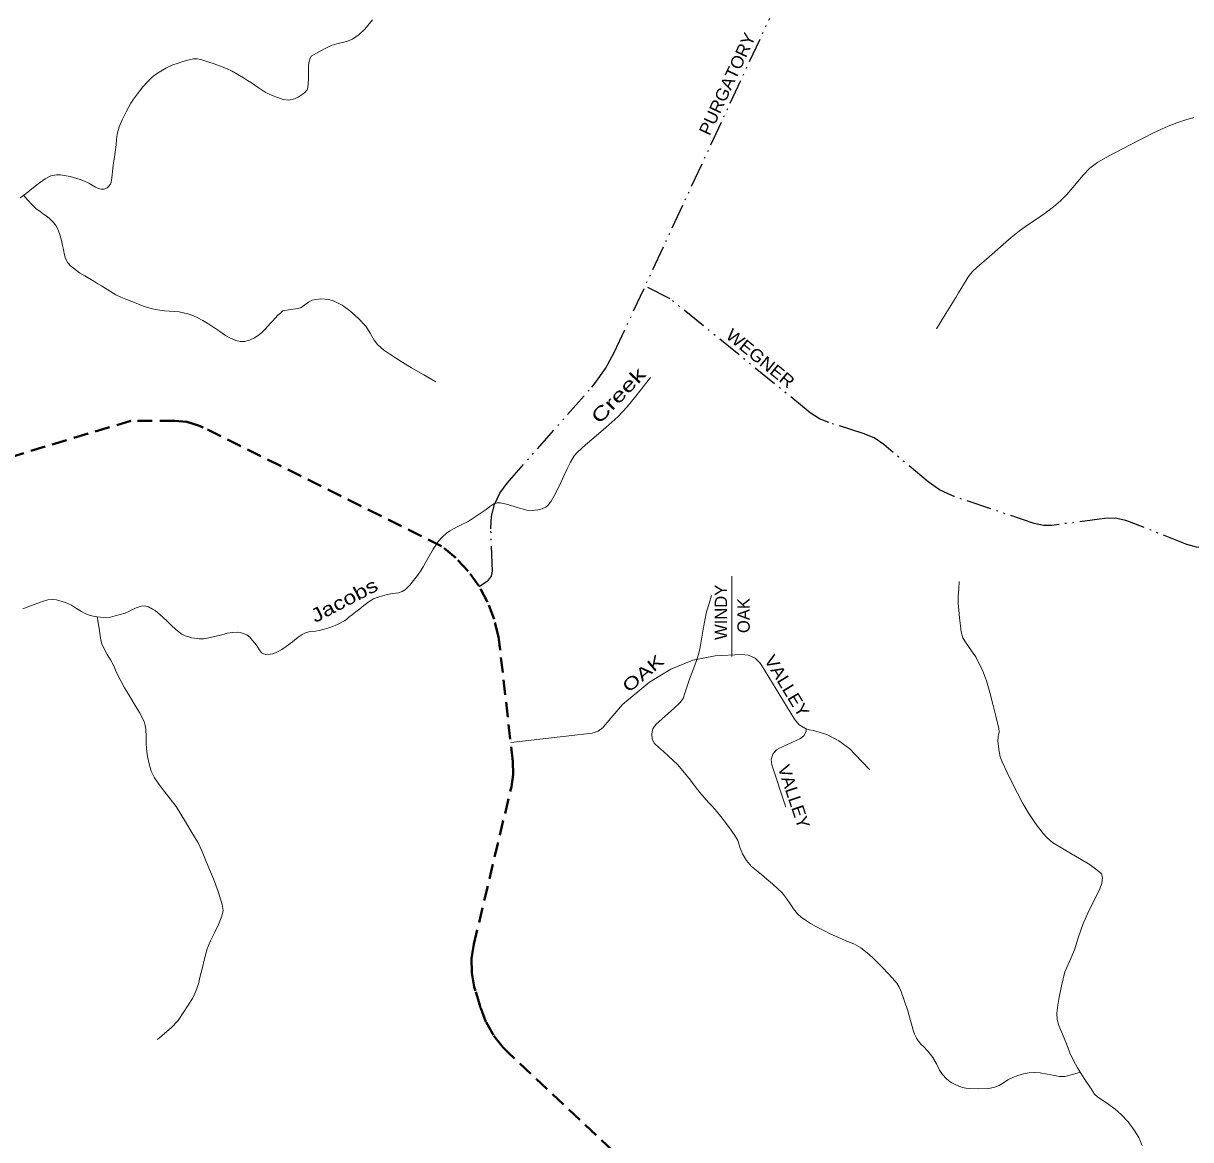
# Model space of a CAD drawing. Extents: x 3427609 to 3633543, y 2397145 to 2594380.
# Drawn here: x 3590623 to 3602574, y 2520221 to 2531648 of the extents above; entities that cross this region are included whole.
import ezdxf
from ezdxf.enums import TextEntityAlignment as Align

# ---------------------------------------------------------------- set-up
doc = ezdxf.new("R2010")
doc.units = 0
doc.header["$LTSCALE"] = 51
doc.linetypes.add('DASH_DOUBLE_DOT', pattern=[9.2, 5, -1.2, 0.3, -1.2, 0.3, -1.2])
doc.linetypes.add('MEDIUM_DASHED', pattern=[4.5, 3, -1.5])
doc.layers.add('19', color=7, linetype='Continuous')
doc.layers.add('34', color=7, linetype='Continuous')
for name, color, linetype, lineweight in [('21', 7, 'Continuous', 13), ('24', 7, 'DASH_DOUBLE_DOT', 25), ('37', 7, 'DASH_DOUBLE_DOT', 13), ('8', 7, 'MEDIUM_DASHED', 40)]:
    doc.layers.add(name, color=color, linetype=linetype, lineweight=lineweight)

msp = doc.modelspace()

# ---------------------------------------------------------------- linework, layer by layer
at = {"layer": '21'}
msp.add_line((3597876.34, 2525167.87), (3597875.42, 2525990.29), dxfattribs=at)
for points in [[(3595612.52, 2524284.93), (3596446.55, 2524381.48), (3596508.15, 2524400.59), (3596558.63, 2524440.74), (3596560.16, 2524442.52), (3596756.07, 2524675.1), (3597032.33, 2524904.66), (3597250.78, 2525036.71), (3597476.55, 2525127.89), (3597707.05, 2525174.19), (3597975.11, 2525188.1), (3598048.25, 2525179.96), (3598114.95, 2525148.87), (3598168.21, 2525098.08), (3598181.13, 2525079.01)], [(3599285.35, 2524008.9), (3599136.52, 2524168.06), (3599083.74, 2524219.6), (3598971.97, 2524303.22), (3598847.55, 2524366.5), (3598714.13, 2524407.57), (3598668.53, 2524417.42), (3598629.17, 2524429.6), (3598565.09, 2524468.62), (3598516.49, 2524525.79), (3598181.13, 2525079.02)], [(3598357.24, 2524224.18), (3598580.68, 2524328.57), (3598617.94, 2524359.01), (3598636.2, 2524403.53), (3598636.73, 2524426.66)], [(3598430.2, 2523625.17), (3598285.33, 2524056.35), (3598278.82, 2524113.02), (3598295.93, 2524167.43), (3598333.71, 2524210.16), (3598357.24, 2524224.17)]]:
    msp.add_lwpolyline(points, dxfattribs=at)
at = {"layer": '24'}
for points in [[(3595289.72, 2525882.56), (3595375.89, 2525940.26), (3595385.57, 2525947.51), (3595417, 2525989.16), (3595426.78, 2526040.41), (3595409.29, 2526473.08), (3595409.2, 2526475.39), (3595416.51, 2526601.53), (3595447.5, 2526724.03), (3595501.04, 2526838.48), (3595575.21, 2526940.77), (3596442.4, 2527925.05), (3596472.84, 2527960.73), (3596583.07, 2528113), (3596673.03, 2528278.07), (3598264.98, 2531702.45)], [(3598867.96, 2527560.51), (3598775.58, 2527598.39), (3598678.04, 2527662.28), (3597243.79, 2528828.75), (3596989.74, 2528959.32)], [(3599431.66, 2527335.91), (3599332.15, 2527403.8), (3599220.93, 2527450.88), (3598867.95, 2527560.51)], [(3601946.69, 2526546.68), (3601910.92, 2526559.39), (3601802.32, 2526580.98), (3601691.61, 2526578.73), (3601151.71, 2526508.91), (3601068.9, 2526506.92), (3600973.51, 2526526.61), (3600153.78, 2526804.31), (3600129.31, 2526813.03), (3600001.79, 2526873.51), (3599886.33, 2526954.68), (3599431.67, 2527335.91)], [(3603038.62, 2526423.88), (3603022.99, 2526408.19), (3602939.33, 2526344.73), (3602843.48, 2526301.86), (3602740.42, 2526281.8), (3602635.49, 2526285.59), (3602534.14, 2526313.03), (3601946.7, 2526546.68)]]:
    msp.add_lwpolyline(points, dxfattribs=at)
at = {"layer": '37'}
for points in [[(3592957.44, 2531039.54), (3593027.04, 2530992.01), (3593097.12, 2530944.94), (3593133.69, 2530926.54), (3593171.41, 2530910.24), (3593226.68, 2530887.6), (3593282.69, 2530868.08), (3593339.69, 2530861.9), (3593397.31, 2530873.49), (3593438.09, 2530891.93), (3593475.8, 2530918.06), (3593504.88, 2530940.41), (3593528.34, 2530965.6), (3593535.52, 2530986.15), (3593541.41, 2531077.27), (3593543.62, 2531168.45), (3593541.23, 2531208.69), (3593545.18, 2531247.69), (3593557.26, 2531280.18), (3593569.35, 2531312.68), (3593654.36, 2531358.6), (3593739.37, 2531404.53), (3593785.24, 2531424.23), (3593833.53, 2531437.98), (3593931.88, 2531461.98), (3593994.37, 2531486.96), (3594061.31, 2531532.2), (3594119.5, 2531588.3), (3594196.18, 2531682.16)], [(3590591.32, 2529860.89), (3590650.12, 2529906.4), (3590708.73, 2529952.16), (3590774.98, 2530004.73), (3590845.73, 2530056.88), (3590902.59, 2530085.23), (3590962.36, 2530097.59), (3591002.06, 2530097.15), (3591103.27, 2530079.28), (3591204.39, 2530048.22), (3591248.93, 2530031.34), (3591291.87, 2530012.36), (3591326.74, 2529992.12), (3591362.29, 2529971.01), (3591390.73, 2529958.58), (3591419.25, 2529950.61), (3591449.43, 2529950.94), (3591479.46, 2529964.25), (3591499.25, 2529980.67), (3591514.68, 2530001.24), (3591522.18, 2530022.2), (3591527.11, 2530065.52), (3591530.48, 2530098.59), (3591534.13, 2530131.62), (3591542.41, 2530194.46), (3591550.9, 2530257.27), (3591561.65, 2530330.7), (3591572.65, 2530404.09), (3591577.46, 2530458.95), (3591583.05, 2530513.8), (3591604.02, 2530588.36), (3591635.13, 2530659.69), (3591655.34, 2530701.09), (3591676.21, 2530742.07), (3591699.37, 2530786.28), (3591723.8, 2530829.81), (3591751.31, 2530871.72), (3591780.69, 2530912.38), (3591812.41, 2530954.87), (3591845.47, 2530996.38), (3591892.33, 2531047.59), (3591943, 2531095.33), (3591977.14, 2531123.54), (3592013.46, 2531149.02), (3592080.95, 2531189.57), (3592152.21, 2531222.08), (3592199.2, 2531237.86), (3592246.71, 2531252.33), (3592306.38, 2531271.07), (3592366.24, 2531284.21), (3592402.48, 2531283.75), (3592438.94, 2531276.24), (3592511.65, 2531253.05), (3592577.71, 2531232.34), (3592642.74, 2531209.83), (3592703.76, 2531186.89), (3592762.07, 2531158.53), (3592819.25, 2531123.65), (3592876.36, 2531088.69), (3592916.9, 2531064.12), (3592957.44, 2531039.54)], [(3599970.42, 2528521.65), (3600018.65, 2528599.17), (3600066.88, 2528676.7), (3600118.43, 2528759.51), (3600169.77, 2528842.44), (3600197.47, 2528887.84), (3600225.05, 2528933.31), (3600259.11, 2528989.44), (3600293.16, 2529045.57), (3600318.49, 2529082.46), (3600348.79, 2529115.28), (3600415.59, 2529174.96), (3600482.9, 2529233.96), (3600568.16, 2529308.2), (3600653.48, 2529382.37), (3600737.34, 2529454.86), (3600822.84, 2529525.46), (3600908.78, 2529585.14), (3600996.63, 2529642.19), (3601084.21, 2529703.98), (3601170.24, 2529768.16), (3601240.24, 2529829.59), (3601305.5, 2529896.12), (3601387.96, 2529992.46), (3601470.03, 2530089.37), (3601542.16, 2530163.95), (3601623.62, 2530226.9), (3601707.61, 2530274.35), (3601792.53, 2530319.74), (3601876.97, 2530364.25), (3601961.49, 2530408.62), (3602027.56, 2530443), (3602093.82, 2530477.02), (3602187.84, 2530523.02), (3602282.58, 2530567.56), (3602313.24, 2530581.66), (3602344.22, 2530595.07), (3602433.6, 2530628.77), (3602524.2, 2530659.02), (3602605.59, 2530683.24)], [(3594846.34, 2527976.68), (3594721.52, 2528049.22), (3594596.7, 2528121.76), (3594489.88, 2528186.9), (3594384.28, 2528254.27), (3594313.44, 2528303.88), (3594247.63, 2528360.33), (3594212.95, 2528403.66), (3594173.05, 2528477.9), (3594128.09, 2528548.65), (3594049.43, 2528631.58), (3593962.78, 2528708.43), (3593887.68, 2528761.72), (3593806.51, 2528803.56), (3593751.49, 2528820.74), (3593664.19, 2528826.98), (3593580.34, 2528812.86), (3593543.88, 2528794.68), (3593492.46, 2528755.77), (3593465.61, 2528739.24), (3593436.39, 2528729.71), (3593358.25, 2528717.58), (3593280.12, 2528705.46), (3593254.07, 2528682.68), (3593228.02, 2528659.91), (3593199.23, 2528630.72), (3593172.15, 2528599.78), (3593150.06, 2528575.08), (3593127.99, 2528550.37), (3593095.25, 2528514.66), (3593061.72, 2528479.55), (3593027.4, 2528451.77), (3592988.59, 2528428.46), (3592938.96, 2528404.37), (3592887.59, 2528390.21), (3592842.49, 2528390.21), (3592797.79, 2528402.28), (3592743.68, 2528425.47), (3592692.97, 2528453.75), (3592643.75, 2528486.81), (3592594.53, 2528519.84), (3592552.65, 2528547.72), (3592510.73, 2528575.54), (3592460.46, 2528606.54), (3592408.44, 2528634.98), (3592357.81, 2528657.4), (3592305.09, 2528674.59), (3592261.1, 2528685.92), (3592216.51, 2528693.27), (3592167.03, 2528697.33), (3592117.55, 2528701.26), (3592069.32, 2528706.12), (3592021.17, 2528711.92), (3591957.18, 2528723.7), (3591894.24, 2528740.68), (3591843.62, 2528757.09), (3591793.6, 2528775.05), (3591731.78, 2528798.85), (3591670.35, 2528823.65), (3591619.31, 2528845.4), (3591569.55, 2528869.9), (3591513.88, 2528902.05), (3591459.25, 2528935.83), (3591422.8, 2528959.32), (3591386.12, 2528982.44), (3591344.96, 2529007.05), (3591303.74, 2529031.57), (3591251.25, 2529062.56), (3591198.77, 2529093.6), (3591166.72, 2529116.48), (3591136.16, 2529141.66), (3591105.46, 2529167.13), (3591077.44, 2529196.37), (3591052.66, 2529241.56), (3591039.26, 2529290.94), (3591032.31, 2529333.18), (3591024.94, 2529375.25), (3591016.23, 2529411.5), (3591006.83, 2529447.63), (3590992.62, 2529495.38), (3590975.23, 2529542.3), (3590952.24, 2529584.09), (3590921.45, 2529620.83), (3590894.86, 2529645.97), (3590866.76, 2529668.98), (3590830.11, 2529695.55), (3590793.55, 2529722.19), (3590751.17, 2529754.16), (3590712.23, 2529789.81), (3590668.85, 2529838.62), (3590625.47, 2529887.43)], [(3593933.18, 2525550.03), (3593956.36, 2525567.85), (3593991.48, 2525596.16), (3594026.79, 2525624.19), (3594068.5, 2525655.81), (3594110.3, 2525687.3), (3594137.01, 2525708.1), (3594163.79, 2525728.91), (3594207.65, 2525755.47), (3594255.44, 2525774.96), (3594301.15, 2525788.72), (3594347.38, 2525799.9), (3594405.17, 2525809.93), (3594463.11, 2525819.85), (3594501.1, 2525830.86), (3594535.2, 2525851.13), (3594579.42, 2525896.84), (3594618.29, 2525945.92), (3594657.86, 2525996.33), (3594694.68, 2526048.55), (3594716.22, 2526084.32), (3594737.21, 2526120.38), (3594778.44, 2526192.84), (3594819.63, 2526265.35), (3594844.35, 2526305.24), (3594871.3, 2526343.89), (3594909.86, 2526388.87), (3594954.54, 2526428.13), (3594988.8, 2526452.91), (3595025.1, 2526473.92), (3595072.26, 2526496.94), (3595119.39, 2526520), (3595148.2, 2526534.23), (3595177.01, 2526548.46), (3595269.37, 2526610.54), (3595361.74, 2526672.63), (3595400.35, 2526701.63), (3595440.06, 2526729.52), (3595473.21, 2526739.84), (3595509.23, 2526738.21), (3595581.62, 2526721.4), (3595679.1, 2526691.41), (3595776.9, 2526663.96), (3595834.06, 2526661.36), (3595891.8, 2526668.59), (3595933.56, 2526677.52), (3595972.42, 2526693.89), (3595994.14, 2526712.68), (3596027.22, 2526757.08), (3596054.16, 2526802.75), (3596100.67, 2526896.99), (3596145.67, 2526992.45), (3596191.23, 2527087.64), (3596225.02, 2527155.42), (3596263.9, 2527219.87), (3596296.7, 2527257.39), (3596379.46, 2527332.39), (3596463.33, 2527405.73), (3596586.31, 2527511.56), (3596708.14, 2527618.89), (3596804.98, 2527721.83), (3596893.48, 2527832.33), (3596969.15, 2527928.18), (3597044.82, 2528024.03)], [(3600218.28, 2525480.85), (3600208.79, 2525560.6), (3600201.01, 2525640.55), (3600195.24, 2525712.57), (3600194.56, 2525784.56), (3600199.23, 2525859.34), (3600203.9, 2525934.13)], [(3590617.54, 2525653.53), (3590679.44, 2525678.83), (3590742.11, 2525702.65), (3590806.93, 2525726.01), (3590872.04, 2525745.22), (3590917, 2525750.84), (3590962.83, 2525747.23), (3591054.65, 2525719.46), (3591113.99, 2525691.52), (3591166.7, 2525658.42), (3591217.7, 2525625.5), (3591255.88, 2525605.18), (3591295.97, 2525588.2), (3591337.3, 2525578.5), (3591379.2, 2525573.42), (3591448.22, 2525565.6), (3591516.35, 2525569.88), (3591539.36, 2525576), (3591562.32, 2525582.35), (3591614.25, 2525596.7), (3591666.07, 2525611.38), (3591696.4, 2525625.13), (3591726.31, 2525641.19), (3591777.78, 2525664.3), (3591829.82, 2525681.75), (3591864.13, 2525685.19), (3591904.27, 2525673.69), (3591943.67, 2525651.88), (3591971.57, 2525636.37), (3591996.85, 2525618.23), (3592024.99, 2525592.27), (3592052.91, 2525566.13), (3592093.63, 2525527.7), (3592134.35, 2525489.26), (3592188.52, 2525440.15), (3592246.36, 2525394.31), (3592279.47, 2525377.14), (3592315.28, 2525366.13), (3592344.87, 2525358.98), (3592374.77, 2525353.69), (3592421.69, 2525347.65), (3592468.44, 2525348.27), (3592509.29, 2525355.25), (3592549.95, 2525363.83), (3592596, 2525374.17), (3592641.94, 2525384.81), (3592677.35, 2525394.37), (3592712.87, 2525404.18), (3592762.73, 2525412.38), (3592812.91, 2525414.7), (3592843.41, 2525411.82), (3592873.7, 2525403.59), (3592911.06, 2525388.61), (3592941.44, 2525364.84), (3592954.2, 2525348.5), (3592966.93, 2525332.16), (3592991.06, 2525301.44), (3593015.2, 2525270.72), (3593036, 2525237.9), (3593062.22, 2525205.3), (3593082.55, 2525192.78), (3593104.22, 2525187.52), (3593148.13, 2525189.23), (3593177.15, 2525193.87), (3593205.94, 2525203.17), (3593239.25, 2525219.39), (3593270.05, 2525238.3), (3593312.9, 2525268.72), (3593354.91, 2525300.11), (3593377.1, 2525317.54), (3593399.26, 2525335), (3593437.28, 2525364.28), (3593476.26, 2525392.75), (3593510.16, 2525409.57), (3593547.09, 2525418.74), (3593580.73, 2525421.68), (3593614.23, 2525424.87), (3593651.13, 2525432.62), (3593687.83, 2525441.65), (3593740.7, 2525456.9), (3593792.84, 2525474.66), (3593852.99, 2525500.17), (3593909.37, 2525532.92), (3593933.18, 2525550.03)], [(3597228.14, 2524585.44), (3597286.99, 2524637.52), (3597345.29, 2524690.6), (3597376.54, 2524737.01), (3597396.43, 2524790.66), (3597418.75, 2524863.3), (3597441.53, 2524935.56), (3597477.39, 2525024.52), (3597512.47, 2525113.97), (3597532.1, 2525176.52), (3597547.31, 2525240.19), (3597565.51, 2525343.63), (3597583.41, 2525447.08), (3597598.65, 2525535.9), (3597618.7, 2525623.54), (3597644.34, 2525707.95), (3597669.99, 2525792.36)], [(3591996.29, 2521246.79), (3592066.66, 2521306.43), (3592137.04, 2521366.08), (3592206.41, 2521441.61), (3592265.37, 2521527.46), (3592353.34, 2521666.65), (3592389.52, 2521739.34), (3592415.73, 2521815.87), (3592434.58, 2521892.68), (3592453.21, 2521969.5), (3592477.69, 2522071.74), (3592504.52, 2522173.47), (3592540.01, 2522256.96), (3592581.4, 2522338.17), (3592619.37, 2522422.68), (3592655.57, 2522508.1), (3592667.13, 2522567.77), (3592659.22, 2522628.29), (3592618.59, 2522760.27), (3592570.02, 2522889.89), (3592529.38, 2522987.19), (3592488.32, 2523084.25), (3592452.12, 2523171.76), (3592412.17, 2523257.57), (3592348.99, 2523365.97), (3592282.73, 2523472.45), (3592234.89, 2523551.46), (3592185.71, 2523629.65), (3592126.6, 2523709.66), (3592064.95, 2523787.87), (3592014.42, 2523855.71), (3591965.55, 2523925.24), (3591932.37, 2523994.21), (3591910.9, 2524068.45), (3591893.35, 2524144.46), (3591882.49, 2524221.25), (3591881.22, 2524281.95), (3591880.85, 2524342.69), (3591876.81, 2524421.96), (3591870.96, 2524461.15), (3591858.97, 2524499.53), (3591811.26, 2524593.85), (3591757.64, 2524683.08), (3591707.99, 2524763.41), (3591659.25, 2524844.23), (3591623.72, 2524909.93), (3591590.24, 2524976.69), (3591567.83, 2525026.6), (3591545.4, 2525076.47), (3591514.2, 2525131.71), (3591481.96, 2525186.57), (3591442.9, 2525258.01), (3591426.82, 2525294.96), (3591416.71, 2525333.61), (3591397.95, 2525453.51), (3591379.2, 2525573.42)], [(3602078.16, 2520160.68), (3602042.46, 2520243.1), (3601994.81, 2520319.22), (3601932.93, 2520403.55), (3601862.53, 2520479.56), (3601800.97, 2520531.92), (3601737.85, 2520581.86), (3601680.43, 2520619.17), (3601623.04, 2520656.34), (3601590.64, 2520687.74), (3601572.36, 2520713.49), (3601555.38, 2520740.01), (3601484.73, 2520847.37), (3601415.54, 2520955.76), (3601374.14, 2521031.58), (3601338.86, 2521110.45), (3601308.4, 2521185.27), (3601278.13, 2521260.13), (3601251.28, 2521323.14), (3601224.4, 2521387.46), (3601207.04, 2521450.32), (3601203.72, 2521514.04), (3601212.63, 2521596.89), (3601227.31, 2521679.73), (3601253.58, 2521810.3), (3601287.62, 2521938.61), (3601335.62, 2522052.41), (3601385.5, 2522165.09), (3601426.9, 2522295.17), (3601470.92, 2522424.41), (3601504.58, 2522501.38), (3601539.65, 2522577.66), (3601591.69, 2522683.92), (3601644.39, 2522789.71), (3601664.81, 2522845.51), (3601670.66, 2522905.1), (3601659.96, 2522940.03), (3601646.81, 2522956.35), (3601543.83, 2523033.47), (3601435.53, 2523099.46), (3601296.09, 2523179.29), (3601159.11, 2523263.91), (3601108.76, 2523305.62), (3601063.96, 2523353.01), (3600985.28, 2523457.91), (3600918.46, 2523557.7), (3600857.55, 2523660.64), (3600802.37, 2523765.88), (3600748.19, 2523871.63), (3600694.33, 2523979.22), (3600642.68, 2524089.29), (3600624.08, 2524140.46), (3600611.98, 2524193.1), (3600599.4, 2524300.1), (3600603.86, 2524348.42), (3600612.22, 2524396.77), (3600610.41, 2524428.54), (3600580.2, 2524554.51), (3600547.93, 2524680.01), (3600517.07, 2524798.7), (3600484.39, 2524916.91), (3600442.15, 2525026.52), (3600389.49, 2525132.11), (3600377.13, 2525155.39), (3600363.59, 2525177.93), (3600331.95, 2525223.81), (3600299.9, 2525269.39), (3600269.86, 2525312.54), (3600242.87, 2525358.31), (3600225.44, 2525418.52), (3600218.28, 2525480.85)], [(3601444.98, 2520910.32), (3601364.93, 2520888.93), (3601284.88, 2520867.55), (3601232.21, 2520867.78), (3601178.95, 2520878.93), (3601106.04, 2520891.74), (3601033.13, 2520904.17), (3600977.65, 2520908.85), (3600922.07, 2520906.21), (3600863.63, 2520894.49), (3600806.27, 2520876.44), (3600754.31, 2520856.49), (3600703.91, 2520833.67), (3600658.56, 2520803.77), (3600612.42, 2520773.91), (3600558.14, 2520754.16), (3600501.91, 2520744.22), (3600404.76, 2520739.87), (3600307.63, 2520743.5), (3600272.37, 2520746.99), (3600237.4, 2520754.18), (3600181.95, 2520775.56), (3600129.49, 2520803.87), (3600099.52, 2520822.86), (3600071.94, 2520845.2), (3600034.74, 2520886.27), (3600003.06, 2520931.27), (3599970.33, 2520997.32), (3599936.04, 2521062.33), (3599887.89, 2521121.74), (3599834.94, 2521176.93), (3599822.77, 2521187.17), (3599810.79, 2521197.68), (3599787.05, 2521227.56), (3599767.42, 2521260.39), (3599747.65, 2521300.39), (3599731.66, 2521341.75), (3599704.72, 2521441.14), (3599678.02, 2521540.48), (3599645, 2521639.53), (3599608.55, 2521737.6), (3599589.74, 2521781.83), (3599564.79, 2521822.79), (3599520.87, 2521874.88), (3599474.49, 2521924.36), (3599421.56, 2521979.18), (3599368.2, 2522033.58), (3599316.03, 2522084.4), (3599262.07, 2522133.57), (3599197.22, 2522183.94), (3599125.71, 2522223.76), (3599081.78, 2522241.62), (3599037.86, 2522259.25), (3598963.05, 2522291.77), (3598888.7, 2522325.42), (3598812.82, 2522363.37), (3598738, 2522403.47), (3598683.43, 2522434.67), (3598629.84, 2522467.7), (3598586.43, 2522497.01), (3598548.11, 2522532.41), (3598509.15, 2522581.99), (3598472.36, 2522632.9), (3598435.34, 2522689.62), (3598395.11, 2522743.95), (3598344.64, 2522792.69), (3598291.72, 2522838.69), (3598236.13, 2522887.45), (3598180.35, 2522935.92), (3598128.79, 2522975.72), (3598077.19, 2523016.11), (3598026.22, 2523076.53), (3597986.42, 2523145.45), (3597960.04, 2523213.61), (3597937.19, 2523283.01), (3597914.6, 2523325.35), (3597868.52, 2523389.1), (3597821.22, 2523451.98), (3597764.53, 2523526.96), (3597706.33, 2523600.73), (3597671.76, 2523637.52), (3597636.35, 2523673.56), (3597591.77, 2523723.04), (3597548.72, 2523773.85), (3597500.49, 2523836.99), (3597452.7, 2523900.45), (3597406.11, 2523959.64), (3597358.17, 2524017.81), (3597319.03, 2524060.63), (3597277.44, 2524101.03), (3597226.52, 2524147.2), (3597175.4, 2524193.14), (3597130.09, 2524234.05), (3597085.4, 2524277.52), (3597070.29, 2524299.03), (3597061.02, 2524323.86), (3597057.29, 2524374.88), (3597069.11, 2524425.96), (3597097.94, 2524470.79), (3597163.04, 2524528.88), (3597228.14, 2524585.44)]]:
    msp.add_lwpolyline(points, dxfattribs=at)
at = {"layer": '8'}
for points in [[(3595498.5, 2525280.15), (3595497, 2525290.48), (3595485.9, 2525367.05), (3595441.76, 2525549.01), (3595374.74, 2525723.84), (3595285.92, 2525888.68), (3595176.76, 2526040.81), (3595049.06, 2526177.75), (3594904.91, 2526297.25), (3592463.82, 2527510.63), (3592417.65, 2527531.4), (3592297.33, 2527567.15), (3592172.41, 2527579.4), (3591724.82, 2527580.4), (3589511.56, 2526912.56), (3589501.45, 2526909.51)], [(3595247.94, 2521753.55), (3595245.18, 2521763.4), (3595239.31, 2521784.33), (3595213.88, 2521929.01), (3595212.32, 2522075.91), (3595234.65, 2522221.11), (3595619.16, 2523832.32), (3595638, 2523957.26), (3595634.73, 2524091.07), (3595499.61, 2525270.48), (3595498.5, 2525280.15)], [(3595301.26, 2521575.64), (3595298.26, 2521585.68), (3595250.98, 2521743.4), (3595247.94, 2521753.55)], [(3598737.95, 2517536.43), (3598736.74, 2517546.35), (3598731.32, 2517590.93), (3598690.86, 2517798.33), (3598627.17, 2517999.81), (3598541.06, 2518192.77), (3598433.64, 2518374.74), (3598306.3, 2518543.36), (3598160.66, 2518696.47), (3595590.4, 2521108.48), (3595535.6, 2521163.84), (3595437.01, 2521288.78), (3595358.3, 2521427.11), (3595305.09, 2521565.68), (3595301.26, 2521575.64)]]:
    msp.add_lwpolyline(points, dxfattribs=at)

# ---------------------------------------------------------------- texts
at = {"layer": '19'}
for s, rotation, width, p in [('PURGATORY', 65.067, 1.05, (3597886.65, 2531001.16)), ('WEGNER', 320.879, 1.1, (3598129.03, 2528169.93)), ('OAK', 39.726, 1.35, (3597007.08, 2524945.35)), ('VALLEY', 301.224, 1.1, (3598386.2, 2524832.24))]:
    msp.add_text(s, height=126.7, rotation=rotation, dxfattribs=dict(at, width=width)).set_placement(p, align=Align.CENTER)
for s, p in [('WINDY', (3597828.4, 2525618.46)), ('OAK', (3598059.47, 2525585.33))]:
    msp.add_text(s, height=126.7, rotation=90.064, dxfattribs=at).set_placement(p, align=Align.CENTER)
at = {"layer": '19', "width": 1.05}
msp.add_text('VALLEY', height=126.7, rotation=288.571, dxfattribs=at).set_placement((3598343.89, 2524030.99))
at = {"layer": '34'}
for s, rotation, width, p in [('Creek', 46.344, 1.4, (3596763.17, 2527791.23)), ('Jacobs', 27.558, 1.25, (3593939.16, 2525679.23))]:
    msp.add_text(s, height=139.9, rotation=rotation, dxfattribs=dict(at, width=width)).set_placement(p, align=Align.CENTER)

doc.saveas('drawing.dxf')
